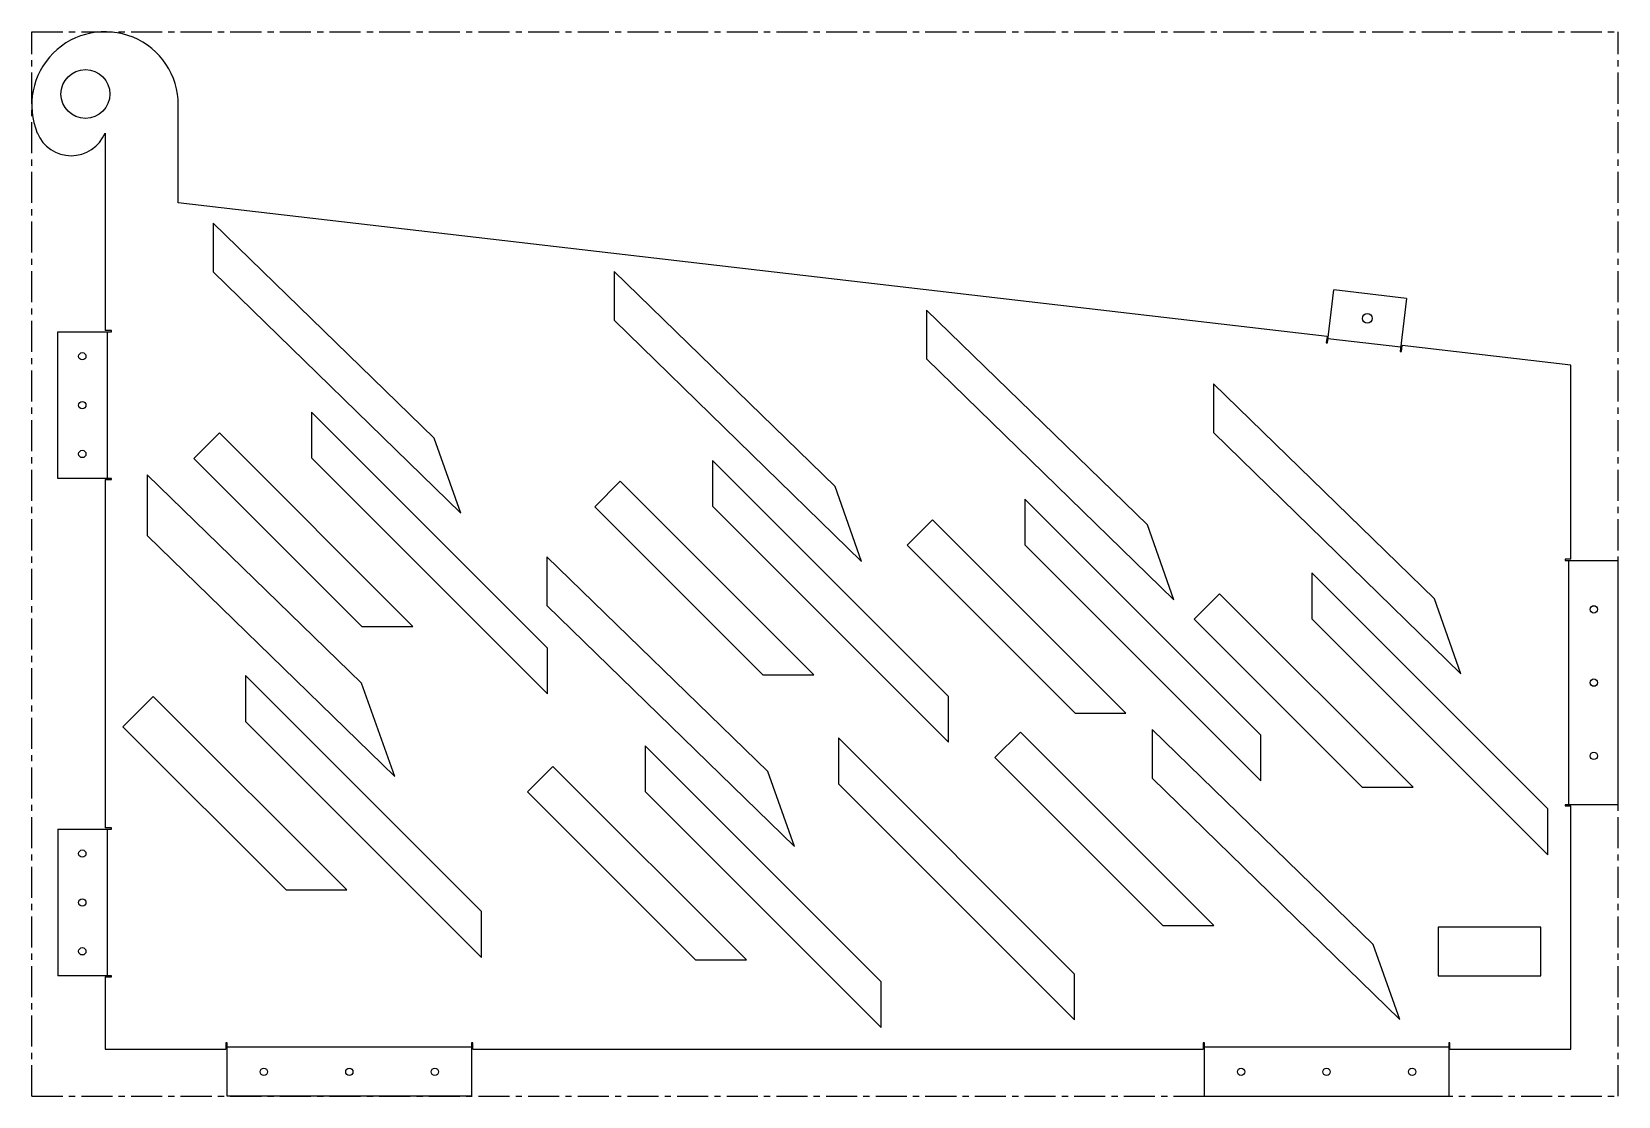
# Model space of a CAD drawing. Header units: millimetres. Extents: x -30 to 619, y -19 to 416.
import ezdxf

# ---------------------------------------------------------------- set-up
doc = ezdxf.new("R2010")
doc.units = ezdxf.units.MM
doc.linetypes.add('CENTERX2', pattern=[20.32, 12.7, -2.54, 2.54, -2.54])

msp = doc.modelspace()

# ---------------------------------------------------------------- linework, layer by layer
at = {"color": 7, "linetype": 'CENTERX2'}
for p, q in [((-30, 416.5), (619.39, 416.5)), ((-30, -19.36), (-30, 416.5)), ((619.39, -19.36), (619.39, 416.5)), ((-30, -19.36), (619.39, -19.36))]:
    msp.add_line(p, q, dxfattribs=at)
at = {"color": 7, "linetype": 'Continuous', "lineweight": 25}
for p, q in [((30, 346.5), (30, 386.5)), ((0, 375), (0, 294.12)), ((500.18, 291.65), (30, 346.5)), ((44.29, 338.11), (44.29, 318.17)), ((134.75, 250.14), (44.29, 338.11)), ((208.36, 318.31), (208.36, 298.37)), ((298.82, 230.34), (208.36, 318.31)), ((44.29, 318.17), (145.62, 219.42)), ((500.38, 289.1), (502.92, 310.81)), ((532.71, 307.34), (502.92, 310.81)), ((532.71, 307.34), (530.18, 285.63)), ((336.2, 302.54), (336.2, 282.6)), ((426.66, 214.57), (336.2, 302.54)), ((-19.3, 233.62), (-19.3, 293.62)), ((-19.3, 293.62), (2.6, 293.62)), ((2.6, 294.12), (0, 294.12)), ((2.6, 293.62), (2.6, 294.12)), ((208.36, 298.37), (309.69, 199.62)), ((500.18, 291.65), (499.89, 289.16)), ((499.89, 289.16), (500.38, 289.1)), ((530.68, 285.57), (530.97, 288.05)), ((600, 280), (530.97, 288.05)), ((336.2, 282.6), (437.53, 183.85)), ((530.18, 285.63), (530.68, 285.57)), ((600, 200.5), (600, 280)), ((453.69, 272.29), (453.69, 252.35)), ((544.15, 184.32), (453.69, 272.29)), ((84.55, 260.73), (84.55, 242)), ((181.18, 164.1), (84.55, 260.73)), ((46.8, 252.23), (36.37, 241.8)), ((125.99, 173.05), (46.8, 252.23)), ((145.62, 219.42), (134.75, 250.14)), ((453.69, 252.35), (555.02, 153.6)), ((36.37, 241.8), (105.12, 173.05)), ((84.55, 242), (181.18, 145.37)), ((248.63, 240.93), (248.63, 222.2)), ((345.26, 144.3), (248.63, 240.93)), ((17.24, 235.14), (17.24, 210.26)), ((105.04, 149.76), (17.24, 235.14)), ((2.6, 233.62), (-19.3, 233.62)), ((0, 233.12), (0, 90.5)), ((0, 233.12), (2.6, 233.12)), ((2.6, 233.12), (2.6, 233.62)), ((210.88, 232.44), (200.45, 222.01)), ((290.06, 153.25), (210.88, 232.44)), ((309.69, 199.62), (298.82, 230.34)), ((200.45, 222.01), (269.2, 153.25)), ((248.63, 222.2), (345.26, 125.57)), ((376.47, 225.16), (376.47, 206.43)), ((473.1, 128.53), (376.47, 225.16)), ((338.72, 216.67), (328.29, 206.24)), ((417.9, 137.48), (338.72, 216.67)), ((437.53, 183.85), (426.66, 214.57)), ((17.24, 210.26), (118.57, 111.52)), ((180.85, 201.54), (180.85, 181.6)), ((271.31, 113.57), (180.85, 201.54)), ((328.29, 206.24), (397.04, 137.48)), ((376.47, 206.43), (473.1, 109.8)), ((590.59, 98.28), (493.95, 194.91)), ((493.95, 194.91), (493.95, 176.18)), ((600, 200.5), (597.6, 200.5)), ((597.6, 200.5), (597.6, 200)), ((597.6, 200), (619.39, 200)), ((619.39, 100), (619.39, 200)), ((456.21, 186.42), (445.77, 175.99)), ((535.39, 107.23), (456.21, 186.42)), ((555.02, 153.6), (544.15, 184.32)), ((180.85, 181.6), (282.18, 82.86)), ((445.77, 175.99), (514.53, 107.23)), ((493.95, 176.18), (590.59, 79.55)), ((105.12, 173.05), (125.99, 173.05)), ((181.18, 145.37), (181.18, 164.1)), ((154.14, 56.25), (57.51, 152.89)), ((57.51, 152.89), (57.51, 134.1)), ((118.57, 111.52), (105.04, 149.76)), ((269.2, 153.25), (290.06, 153.25)), ((19.76, 144.33), (7.34, 131.92)), ((98.95, 65.14), (19.76, 144.33)), ((345.26, 125.57), (345.26, 144.3)), ((397.04, 137.48), (417.9, 137.48)), ((7.34, 131.92), (74.12, 65.14)), ((57.51, 134.1), (154.14, 37.46)), ((428.63, 130.79), (428.63, 110.85)), ((519.09, 42.82), (428.63, 130.79)), ((221.11, 124.17), (221.11, 105.44)), ((317.75, 27.53), (221.11, 124.17)), ((300.17, 127.34), (300.17, 108.61)), ((396.8, 30.7), (300.17, 127.34)), ((374.67, 129.76), (364.24, 119.33)), ((453.86, 50.58), (374.67, 129.76)), ((473.1, 109.8), (473.1, 128.53)), ((364.24, 119.33), (432.99, 50.58)), ((183.36, 115.67), (172.93, 105.24)), ((262.55, 36.49), (183.36, 115.67)), ((282.18, 82.86), (271.31, 113.57)), ((428.63, 110.85), (529.96, 12.11)), ((172.93, 105.24), (241.69, 36.49)), ((221.11, 105.44), (317.75, 8.8)), ((300.17, 108.61), (396.8, 11.97)), ((514.53, 107.23), (535.39, 107.23)), ((590.59, 79.55), (590.59, 98.28)), ((619.39, 100), (597.6, 100)), ((597.6, 100), (597.6, 99.5)), ((597.6, 99.5), (600, 99.5)), ((600, 0), (600, 99.5)), ((-19.3, 90), (-19.3, 30)), ((-19.3, 90), (2.6, 90)), ((2.6, 90.5), (0, 90.5)), ((2.6, 90), (2.6, 90.5)), ((74.12, 65.14), (98.95, 65.14)), ((154.14, 37.46), (154.14, 56.25)), ((432.99, 50.58), (453.86, 50.58)), ((587.66, 49.89), (545.66, 49.89)), ((545.66, 49.89), (545.66, 29.89)), ((587.66, 29.89), (587.66, 49.89)), ((529.96, 12.11), (519.09, 42.82)), ((241.69, 36.49), (262.55, 36.49)), ((2.6, 30), (-19.3, 30)), ((0, 29.5), (0, 0)), ((0, 29.5), (2.6, 29.5)), ((2.6, 29.5), (2.6, 30)), ((317.75, 8.8), (317.75, 27.53)), ((396.8, 11.97), (396.8, 30.7)), ((545.66, 29.89), (587.66, 29.89)), ((0, 0), (49.5, 0)), ((50, 2.5), (49.5, 2.5)), ((49.5, 2.5), (49.5, 0)), ((50, -19.36), (50, 2.5)), ((150.5, 2.5), (150, 2.5)), ((150, 2.5), (150, -19.36)), ((150.5, 0), (150.5, 2.5)), ((150.5, 0), (449.5, 0)), ((450, 2.5), (449.5, 2.5)), ((449.5, 2.5), (449.5, 0)), ((450, -19.36), (450, 2.5)), ((550.5, 2.5), (550, 2.5)), ((550, 2.5), (550, -19.36)), ((550.5, 0), (550.5, 2.5)), ((550.5, 0), (600, 0)), ((150, -19.36), (50, -19.36)), ((450, -19.36), (550, -19.36))]:
    msp.add_line(p, q, dxfattribs=at)
at = {"color": 7, "linetype": 'Continuous'}
for p, q in [((0.85, 293.62), (0.85, 233.62)), ((530.38, 287.3), (500.58, 290.77)), ((599.19, 100), (599.19, 200)), ((0.85, 90), (0.85, 30)), ((50, 0.82), (150, 0.82)), ((450, 0.82), (550, 0.82))]:
    msp.add_line(p, q, dxfattribs=at)
at = {"color": 7, "linetype": 'Continuous', "lineweight": 25}
for centre, radius in [((-8.02, 391), 10), ((516.66, 299.14), 2), ((-9.3, 283.62), 1.5), ((-9.3, 263.62), 1.5), ((-9.3, 243.62), 1.5), ((609.39, 180), 1.5), ((609.39, 150), 1.5), ((609.39, 120), 1.5), ((-9.3, 80), 1.5), ((-9.3, 60), 1.5), ((-9.3, 40), 1.5), ((65, -9.36), 1.5), ((100, -9.36), 1.5), ((135, -9.36), 1.5), ((465, -9.36), 1.5), ((500, -9.36), 1.5), ((535, -9.36), 1.5)]:
    msp.add_circle(centre, radius, dxfattribs=at)
for centre, radius, start, end in [((0, 386.5), 30, 0, 202.54031), ((-13.85, 380.75), 15, 202.54031, 337.45969)]:
    msp.add_arc(centre, radius, start, end, dxfattribs=at)

doc.saveas('drawing.dxf')
